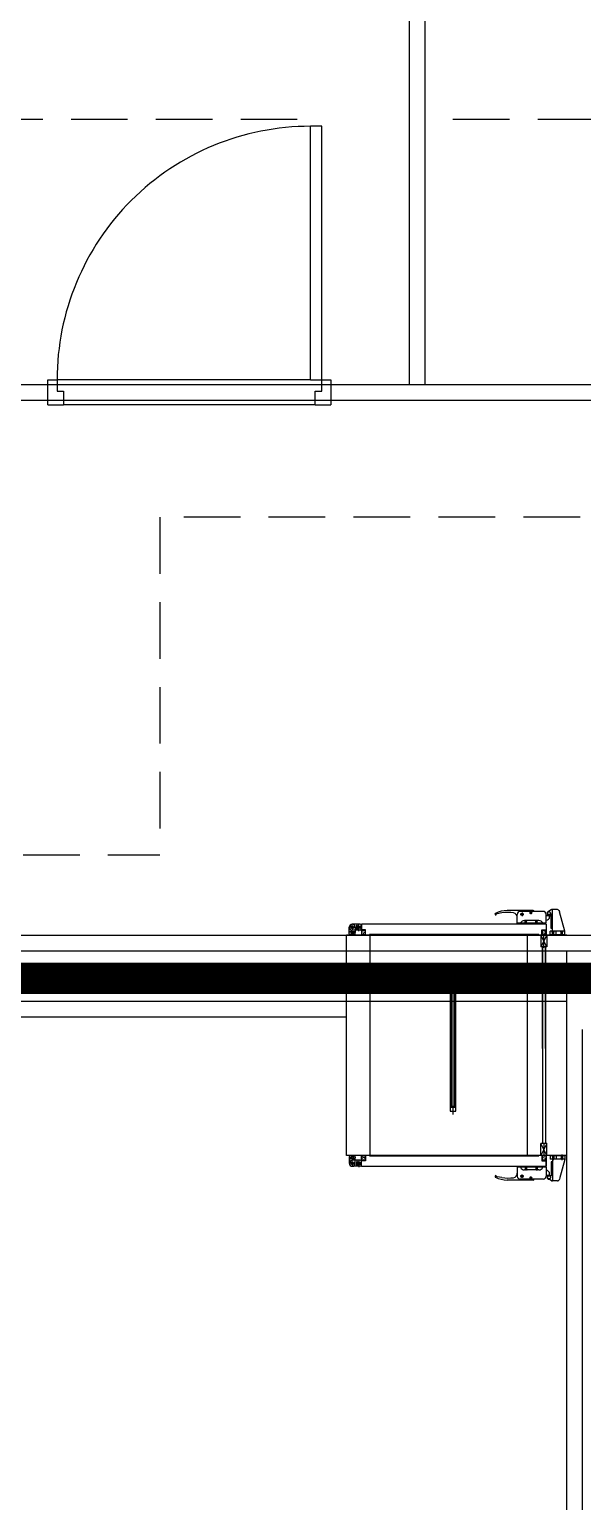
# Model space of a CAD drawing. Header units: millimetres. Extents: x 1710 to 94914, y 1329 to 63037.
# Drawn here: x 28223 to 29981, y 42694 to 47372 of the extents above; entities that cross this region are included whole.
import ezdxf

# ---------------------------------------------------------------- set-up
doc = ezdxf.new("R2010")
doc.units = ezdxf.units.MM
doc.header["$LTSCALE"] = 120
doc.linetypes.add('HIDDENX2', pattern=[0.75, 0.5, -0.25])
for name, color, linetype in [('1구역', 41, 'Continuous'), ('2구역', 6, 'Continuous'), ('ARCH', 9, 'Continuous'), ('fire-l', 4, 'Continuous')]:
    doc.layers.add(name, color=color, linetype=linetype)

msp = doc.modelspace()

# ---------------------------------------------------------------- linework, layer by layer
at = {"layer": '1구역', "linetype": 'Continuous', "const_width": 100, "elevation": 0}
msp.add_lwpolyline([(23571.3, 51924.1), (23571.3, 46196.6), (23571.3, 44357), (40531.3, 44357), (40531.3, 42084.2), (44142.7, 42084.2), (44142.7, 52274.1), (23571.3, 52274.1)], close=True, dxfattribs=at)
at = {"layer": '2구역', "linetype": 'Continuous', "const_width": 100, "elevation": 0}
msp.add_lwpolyline([(25778.8, 44357), (25778.8, 35920.8), (37056.3, 35920.8), (37056.3, 44357)], close=True, dxfattribs=at)
at = {"layer": 'ARCH', "color": 9}
for p, q in [((29431.3, 46244.2, 0), (29431.3, 49794.2, 0)), ((29481.3, 46244.2, 0), (29481.3, 49794.2, 0)), ((29116.7, 46259.2, 0), (29116.7, 47064.5, 0)), ((29152, 47064.5, 0), (29116.7, 47064.5, 0)), ((29152, 46259.2, 0), (29152, 47064.5, 0)), ((23831.3, 46244.2, 0), (32281.3, 46244.2, 0)), ((28281.3, 46259.2, 0), (28310.7, 46259.2, 0)), ((28281.3, 46179.2, 0), (28281.3, 46259.2, 0)), ((28281.3, 46194.2, 0), (28281.3, 46244.2, 0)), ((28310.7, 46259.2, 0), (28310.7, 46223.3, 0)), ((29116.7, 46259.2, 0), (28310.7, 46259.2, 0)), ((28310.7, 46223.3, 0), (28331.2, 46223.3, 0)), ((28310.7, 46223.3, 0), (28331.2, 46223.3, 0)), ((28331.2, 46223.3, 0), (28331.2, 46179.2, 0)), ((29116.7, 46259.2, 0), (29152, 46259.2, 0)), ((29131.5, 46223.3, 0), (29152, 46223.3, 0)), ((29131.5, 46179.2, 0), (29131.5, 46223.3, 0)), ((29152, 46259.2, 0), (29181.3, 46259.2, 0)), ((29152, 46223.3, 0), (29152, 46259.2, 0)), ((29181.3, 46259.2, 0), (29181.3, 46179.2, 0)), ((29181.3, 46244.2, 0), (29181.3, 46194.2, 0)), ((29181.3, 46244.2, 0), (29181.3, 46194.2, 0)), ((23831.3, 46194.2, 0), (32331.3, 46194.2, 0)), ((28281.3, 46179.2, 0), (28331.2, 46179.2, 0)), ((29131.5, 46179.2, 0), (28331.2, 46179.2, 0)), ((29131.5, 46179.2, 0), (29181.3, 46179.2, 0)), ((29703.7, 44562.3, 0), (29703.8, 44562.8, 0)), ((29709.9, 44561.9, 0), (29704.7, 44561.2, 0)), ((29724.9, 44564.9, 0), (29709.9, 44561.9, 0)), ((29824.7, 44572.6, 0), (29741.8, 44572.6, 0)), ((29773.7, 44532, 0), (29773.7, 44560.3, 0)), ((29855.8, 44569.7, 0), (29783.2, 44569.7, 0)), ((29794.5, 44560.3, 0), (29783.2, 44560.3, 0)), ((29788.8, 44565.9, 0), (29788.8, 44554.6, 0)), ((29842.6, 44540.5, 0), (29796.4, 44540.5, 0)), ((29799.2, 44538.6, 0), (29797.3, 44540.5, 0)), ((29803, 44538.6, 0), (29799.2, 44538.6, 0)), ((29799.2, 44532, 0), (29799.2, 44538.6, 0)), ((29801.1, 44529.5, 0), (29801.1, 44542.5, 0)), ((29803, 44538.6, 0), (29804.9, 44540.5, 0)), ((29803, 44532, 0), (29803, 44538.6, 0)), ((29820.9, 44565, 0), (29813.4, 44565, 0)), ((29817.1, 44568.8, 0), (29817.1, 44561.2, 0)), ((29833.2, 44538.6, 0), (29831.3, 44540.5, 0)), ((29837, 44538.6, 0), (29833.2, 44538.6, 0)), ((29833.2, 44532, 0), (29833.2, 44538.6, 0)), ((29835.1, 44529.5, 0), (29835.1, 44542.5, 0)), ((29837, 44538.6, 0), (29838.8, 44540.5, 0)), ((29837, 44532, 0), (29837, 44538.6, 0)), ((29865.3, 44532, 0), (29865.3, 44560.3, 0)), ((29865.3, 44556.8, 0), (29876.6, 44556.8, 0)), ((29865.3, 44542.6, 0), (29865.3, 44542.6, 0)), ((29883, 44575.2, 0), (29871.9, 44567.9, 0)), ((29885.1, 44559.3, 0), (29874.7, 44559.3, 0)), ((29876.6, 44556.8, 0), (29876.6, 44553, 0)), ((29881.3, 44515, 0), (29881.3, 44559.3, 0)), ((29885.1, 44575.3, 0), (29883.5, 44575.3, 0)), ((29886, 44506.5, 0), (29886, 44575.4, 0)), ((29901.6, 44575.4, 0), (29886, 44575.4, 0)), ((29886, 44560.3, 0), (29886, 44574.4, 0)), ((29924.7, 44506.7, 0), (29908.4, 44568.5, 0)), ((25841.3, 44494.2, 0), (40981.3, 44494.2, 0)), ((29931.3, 44494.2, 0), (29231.3, 44494.2, 0)), ((29231.3, 43794.2, 0), (29231.3, 44494.2, 0)), ((29247.3, 44519.2, 0), (29238.8, 44519.2, 0)), ((29239.7, 44502.2, 0), (29239.7, 44519.2, 0)), ((29239.7, 44498.5, 0), (29239.7, 44502.2, 0)), ((29255.8, 44505.1, 0), (29242.6, 44505.1, 0)), ((29255.8, 44495.6, 0), (29242.6, 44495.6, 0)), ((29244.4, 44505.1, 0), (29244.4, 44500.4, 0)), ((29253.9, 44500.4, 0), (29244.4, 44500.4, 0)), ((29246.8, 44498.5, 0), (29244.4, 44500.4, 0)), ((29251.5, 44498.5, 0), (29246.8, 44498.5, 0)), ((29246.8, 44498.5, 0), (29246.8, 44495.6, 0)), ((29250.1, 44519.2, 0), (29248.2, 44519.2, 0)), ((29249.2, 44521.1, 0), (29249.2, 44529.6, 0)), ((29274.7, 44528.7, 0), (29249.2, 44528.7, 0)), ((29249.2, 44520.2, 0), (29249.2, 44518.3, 0)), ((29249.2, 44517.3, 0), (29249.2, 44508.9, 0)), ((29274.7, 44509.8, 0), (29249.2, 44509.8, 0)), ((29249.2, 44506.1, 0), (29249.2, 44494.5, 0)), ((29251.1, 44519.2, 0), (29259.6, 44519.2, 0)), ((29251.5, 44498.5, 0), (29253.9, 44500.4, 0)), ((29251.5, 44498.5, 0), (29251.5, 44495.6, 0)), ((29253.9, 44505.1, 0), (29253.9, 44500.4, 0)), ((29258.6, 44519.2, 0), (29258.6, 44509.9, 0)), ((29258.6, 44509.9, 0), (29258.6, 44502.2, 0)), ((29258.6, 44498.5, 0), (29258.6, 44502.2, 0)), ((29262.3, 44519.2, 0), (29277.5, 44519.2, 0)), ((29263.3, 44512.6, 0), (29263.3, 44525.8, 0)), ((29263.3, 44524.9, 0), (29263.3, 44514.5, 0)), ((29263.3, 44513.6, 0), (29263.3, 44524, 0)), ((29263.3, 44524, 0), (29268, 44524, 0)), ((29263.3, 44514.5, 0), (29268, 44514.5, 0)), ((29268, 44514.5, 0), (29268, 44524, 0)), ((29269.9, 44521.6, 0), (29268, 44524, 0)), ((29269.9, 44516.9, 0), (29268, 44514.5, 0)), ((29269.9, 44506.9, 0), (29269.9, 44531.1, 0)), ((29269.9, 44521.6, 0), (29277.5, 44521.6, 0)), ((29269.9, 44516.9, 0), (29269.9, 44521.6, 0)), ((29269.9, 44516.9, 0), (29277.5, 44516.9, 0)), ((29277.5, 44512.6, 0), (29277.5, 44525.8, 0)), ((29865.3, 44529.1, 0), (29278.5, 44529.1, 0)), ((29278.5, 44529.1, 0), (29278.5, 44496.1, 0)), ((29291.6, 44511, 0), (29278.5, 44511, 0)), ((29279.7, 44496.1, 0), (29278.5, 44496.1, 0)), ((29279.7, 44494.8, 0), (29279.7, 44509.4, 0)), ((29279.7, 44509.4, 0), (29290.3, 44509.4, 0)), ((29280, 44502.1, 0), (29279.7, 44501.8, 0)), ((29280, 44502.1, 0), (29279.7, 44502.1, 0)), ((29290.3, 44494.8, 0), (29279.7, 44494.8, 0)), ((29280.2, 44498.3, 0), (29280, 44497.7, 0)), ((29280.7, 44498, 0), (29280, 44497.7, 0)), ((29280.7, 44498, 0), (29280.2, 44498.3, 0)), ((29281.3, 44495, 0), (29280.7, 44495.1, 0)), ((29280.7, 44495.1, 0), (29280.8, 44494.8, 0)), ((29281.3, 44495, 0), (29281.1, 44494.8, 0)), ((29282.5, 44505.1, 0), (29282.3, 44504.5, 0)), ((29283, 44504.8, 0), (29282.3, 44504.5, 0)), ((29283, 44504.8, 0), (29282.5, 44505.1, 0)), ((29282.8, 44509.4, 0), (29282.7, 44509.3, 0)), ((29282.7, 44509.4, 0), (29282.7, 44509.3, 0)), ((29283.8, 44499.4, 0), (29283.9, 44498.5, 0)), ((29284.7, 44499.3, 0), (29283.8, 44499.4, 0)), ((29284.7, 44499.3, 0), (29283.9, 44498.5, 0)), ((29285.4, 44508.6, 0), (29284.9, 44508.7, 0)), ((29284.9, 44508.7, 0), (29285, 44508.1, 0)), ((29285.4, 44508.6, 0), (29285, 44508.1, 0)), ((29286.8, 44501.5, 0), (29286.2, 44501.6, 0)), ((29286.2, 44501.6, 0), (29286.3, 44501, 0)), ((29286.8, 44501.5, 0), (29286.3, 44501, 0)), ((29288.1, 44501.3, 0), (29287.9, 44500.7, 0)), ((29288.6, 44501, 0), (29287.9, 44500.7, 0)), ((29288.6, 44501, 0), (29288.1, 44501.3, 0)), ((29290.3, 44507.7, 0), (29290.2, 44507.6, 0)), ((29290.3, 44507.6, 0), (29290.2, 44507.6, 0)), ((29290.3, 44509.4, 0), (29290.3, 44494.8, 0)), ((29291.6, 44496.2, 0), (29291.6, 44511, 0)), ((29841.8, 44496.1, 0), (29304.3, 44496.1, 0)), ((29306.3, 43794.2, 0), (29306.3, 44494.2, 0)), ((29865.3, 44532, 0), (29773.7, 44532, 0)), ((29806.3, 43794.2, 0), (29806.3, 44494.2, 0)), ((29863.4, 44494.2, 0), (29844.6, 44494.2, 0)), ((29863.4, 44494.2, 0), (29844.6, 44494.2, 0)), ((29867.7, 44456.5, 0), (29848.8, 44494.2, 0)), ((29867.7, 44494.2, 0), (29848.8, 44456.5, 0)), ((29848.8, 44494.2, 0), (29848.8, 44456.5, 0)), ((29852.2, 44496.2, 0), (29852.2, 44511, 0)), ((29852.2, 44511, 0), (29865.3, 44511, 0)), ((29853.3, 44507.7, 0), (29853.4, 44507.6, 0)), ((29853.3, 44507.6, 0), (29853.4, 44507.6, 0)), ((29853.5, 44509.4, 0), (29853.5, 44494.8, 0)), ((29864.1, 44509.4, 0), (29853.5, 44509.4, 0)), ((29853.5, 44494.8, 0), (29864.1, 44494.8, 0)), ((29855, 44501, 0), (29855.5, 44501.3, 0)), ((29855, 44501, 0), (29855.6, 44500.7, 0)), ((29855.5, 44501.3, 0), (29855.6, 44500.7, 0)), ((29856.8, 44501.5, 0), (29857.4, 44501.6, 0)), ((29856.8, 44501.5, 0), (29857.3, 44501, 0)), ((29857.4, 44501.6, 0), (29857.3, 44501, 0)), ((29858.2, 44508.6, 0), (29858.7, 44508.7, 0)), ((29858.2, 44508.6, 0), (29858.6, 44508.1, 0)), ((29858.3, 44454.2, 0), (29858.3, 44497.7, 0)), ((29858.7, 44508.7, 0), (29858.6, 44508.1, 0)), ((29858.9, 44499.3, 0), (29859.8, 44499.4, 0)), ((29858.9, 44499.3, 0), (29859.7, 44498.5, 0)), ((29859.8, 44499.4, 0), (29859.7, 44498.5, 0)), ((29860.6, 44504.8, 0), (29861.1, 44505.1, 0)), ((29860.6, 44504.8, 0), (29861.3, 44504.5, 0)), ((29860.8, 44509.4, 0), (29860.9, 44509.3, 0)), ((29860.9, 44509.4, 0), (29860.9, 44509.3, 0)), ((29861.1, 44505.1, 0), (29861.3, 44504.5, 0)), ((29862.3, 44495, 0), (29862.9, 44495.1, 0)), ((29862.3, 44495, 0), (29862.5, 44494.8, 0)), ((29862.9, 44495.1, 0), (29862.8, 44494.8, 0)), ((29862.9, 44498, 0), (29863.4, 44498.3, 0)), ((29862.9, 44498, 0), (29863.6, 44497.7, 0)), ((29863.4, 44498.3, 0), (29863.6, 44497.7, 0)), ((29863.6, 44502.1, 0), (29863.9, 44501.8, 0)), ((29863.6, 44502.1, 0), (29863.9, 44502.1, 0)), ((29864.1, 44494.8, 0), (29864.1, 44509.4, 0)), ((29864.1, 44496.1, 0), (29865.3, 44496.1, 0)), ((29865.3, 44529.1, 0), (29865.3, 44496.1, 0)), ((29867.7, 44494.2, 0), (29867.7, 44456.5, 0)), ((29924.7, 44506.5, 0), (29878.5, 44506.5, 0)), ((29878.5, 44495.3, 0), (29878.5, 44506.5, 0)), ((29924.7, 44495.3, 0), (29878.5, 44495.3, 0)), ((29886, 44515, 0), (29881.3, 44515, 0)), ((29886, 44503.5, 0), (29883.2, 44506.4, 0)), ((29889.8, 44503.5, 0), (29886, 44503.5, 0)), ((29886, 44495.3, 0), (29886, 44503.5, 0)), ((29887.9, 44492.3, 0), (29887.9, 44509.4, 0)), ((29889.8, 44503.5, 0), (29892.6, 44506.4, 0)), ((29889.8, 44495.3, 0), (29889.8, 44503.5, 0)), ((29897.4, 44495.3, 0), (29897.4, 44506.5, 0)), ((29913.4, 44503.7, 0), (29910.6, 44506.5, 0)), ((29917.2, 44503.7, 0), (29913.4, 44503.7, 0)), ((29913.4, 44495.3, 0), (29913.4, 44503.7, 0)), ((29915.3, 44491.9, 0), (29915.3, 44509.4, 0)), ((29917.2, 44503.7, 0), (29920, 44506.5, 0)), ((29917.2, 44495.3, 0), (29917.2, 44503.7, 0)), ((29924.7, 44495.3, 0), (29924.7, 44506.4, 0)), ((25891.3, 44444.2, 0), (33231.3, 44444.2, 0)), ((29867.7, 44456.5, 0), (29848.8, 44456.5, 0)), ((29853.5, 44456.5, 0), (29853.5, 43832, 0)), ((29853.5, 44133.9, 0), (29853.5, 44456.5, 0)), ((29863.1, 44456.5, 0), (29863.1, 43832, 0)), ((29863.1, 44133.9, 0), (29863.1, 44456.5, 0)), ((29931.3, 43794.2, 0), (29931.3, 44444.2, 0)), ((29560.4, 44354.1, 0), (29560.4, 43934.4, 0)), ((29578.9, 44354.1, 0), (29560.4, 44354.1, 0)), ((29569.7, 43923.8, 0), (29569.7, 44364.6, 0)), ((29578.9, 43934.4, 0), (29578.9, 44354.1, 0)), ((29578.9, 44341.2, 0), (29560.4, 44341.2, 0)), ((29563.6, 44337.9, 0), (29563.6, 43950.5, 0)), ((29575.7, 44337.9, 0), (29563.6, 44337.9, 0)), ((29575.7, 43950.5, 0), (29575.7, 44337.9, 0)), ((25891.3, 44284.2, 0), (29931.3, 44284.2, 0)), ((25891.3, 44234.2, 0), (29231.3, 44234.2, 0)), ((29931.3, 37944.2, 0), (29931.3, 44244.2, 0)), ((29931.3, 43794.2, 0), (29931.3, 44194.2, 0)), ((29981.3, 37994.2, 0), (29981.3, 44194.2, 0)), ((29560.4, 43947.3, 0), (29578.9, 43947.3, 0)), ((29560.4, 43934.4, 0), (29578.9, 43934.4, 0)), ((29563.6, 43950.5, 0), (29575.7, 43950.5, 0)), ((29858.3, 43834.3, 0), (29858.3, 43790.7, 0)), ((29931.3, 43794.2, 0), (29231.3, 43794.2, 0)), ((29239.7, 43790, 0), (29239.7, 43786.2, 0)), ((29255.8, 43792.8, 0), (29242.6, 43792.8, 0)), ((29246.8, 43790, 0), (29244.4, 43788.1, 0)), ((29253.9, 43788.1, 0), (29244.4, 43788.1, 0)), ((29244.4, 43783.3, 0), (29244.4, 43788.1, 0)), ((29246.8, 43790, 0), (29246.8, 43792.8, 0)), ((29251.5, 43790, 0), (29246.8, 43790, 0)), ((29249.2, 43782.4, 0), (29249.2, 43794, 0)), ((29251.5, 43790, 0), (29251.5, 43792.8, 0)), ((29251.5, 43790, 0), (29253.9, 43788.1, 0)), ((29253.9, 43783.3, 0), (29253.9, 43788.1, 0)), ((29258.6, 43790, 0), (29258.6, 43786.2, 0)), ((29278.5, 43759.3, 0), (29278.5, 43792.3, 0)), ((29279.7, 43792.3, 0), (29278.5, 43792.3, 0)), ((29290.3, 43793.7, 0), (29279.7, 43793.7, 0)), ((29279.7, 43793.7, 0), (29279.7, 43779, 0)), ((29280.7, 43790.4, 0), (29280, 43790.6, 0)), ((29280.2, 43790.1, 0), (29280, 43790.6, 0)), ((29280.7, 43790.4, 0), (29280.2, 43790.1, 0)), ((29280.7, 43793.3, 0), (29280.8, 43793.6, 0)), ((29281.3, 43793.3, 0), (29280.7, 43793.3, 0)), ((29281.3, 43793.3, 0), (29281.1, 43793.6, 0)), ((29283.8, 43788.9, 0), (29283.9, 43789.8, 0)), ((29284.7, 43789.1, 0), (29283.8, 43788.9, 0)), ((29284.7, 43789.1, 0), (29283.9, 43789.8, 0)), ((29286.2, 43786.8, 0), (29286.3, 43787.4, 0)), ((29286.8, 43786.8, 0), (29286.3, 43787.4, 0)), ((29288.1, 43787, 0), (29287.9, 43787.6, 0)), ((29288.6, 43787.3, 0), (29287.9, 43787.6, 0)), ((29288.6, 43787.3, 0), (29288.1, 43787, 0)), ((29290.3, 43779, 0), (29290.3, 43793.7, 0)), ((29291.6, 43792.3, 0), (29291.6, 43777.4, 0)), ((29841.8, 43792.3, 0), (29304.3, 43792.3, 0)), ((29863.4, 43794.2, 0), (29844.6, 43794.2, 0)), ((29848.8, 43794.2, 0), (29848.8, 43832, 0)), ((29867.7, 43832, 0), (29848.8, 43794.2, 0)), ((29867.7, 43794.2, 0), (29848.8, 43832, 0)), ((29867.7, 43832, 0), (29848.8, 43832, 0)), ((29852.2, 43792.3, 0), (29852.2, 43777.4, 0)), ((29853.5, 43793.7, 0), (29864.1, 43793.7, 0)), ((29853.5, 43779, 0), (29853.5, 43793.7, 0)), ((29855.6, 43787.7, 0), (29856.3, 43787.9, 0)), ((29855.6, 43787.7, 0), (29856.1, 43787.3, 0)), ((29856.1, 43787.3, 0), (29856.3, 43787.9, 0)), ((29857.5, 43787.1, 0), (29857.9, 43787.7, 0)), ((29858, 43787.1, 0), (29857.9, 43787.7, 0)), ((29859.6, 43789.4, 0), (29860.3, 43790.1, 0)), ((29859.6, 43789.4, 0), (29860.4, 43789.2, 0)), ((29860.4, 43789.2, 0), (29860.3, 43790.1, 0)), ((29862.9, 43793.6, 0), (29863.1, 43793.9, 0)), ((29862.9, 43793.6, 0), (29863.5, 43793.6, 0)), ((29863.5, 43793.6, 0), (29863.4, 43793.9, 0)), ((29863.5, 43790.7, 0), (29864.2, 43790.9, 0)), ((29863.5, 43790.7, 0), (29864, 43790.4, 0)), ((29864, 43790.4, 0), (29864.2, 43790.9, 0)), ((29864.1, 43793.7, 0), (29864.1, 43779, 0)), ((29864.1, 43792.3, 0), (29865.3, 43792.3, 0)), ((29865.3, 43759.3, 0), (29865.3, 43792.3, 0)), ((29865.3, 43791.4, 0), (29865.3, 43759.3, 0)), ((29867.7, 43794.2, 0), (29867.7, 43832, 0)), ((29924.7, 43793.1, 0), (29878.5, 43793.1, 0)), ((29878.5, 43793.1, 0), (29878.5, 43781.9, 0)), ((29886, 43793.1, 0), (29886, 43784.9, 0)), ((29887.9, 43796.2, 0), (29887.9, 43779, 0)), ((29889.8, 43793.1, 0), (29889.8, 43784.9, 0)), ((29897.4, 43793.1, 0), (29897.4, 43781.9, 0)), ((29913.4, 43793.1, 0), (29913.4, 43784.8, 0)), ((29915.3, 43796.6, 0), (29915.3, 43779, 0)), ((29917.2, 43793.1, 0), (29917.2, 43784.8, 0)), ((29924.7, 43793.1, 0), (29924.7, 43782.1, 0)), ((29931.3, 43794.2, 0), (29931.3, 43794.2, 0)), ((29247.3, 43769.2, 0), (29238.8, 43769.2, 0)), ((29239.7, 43786.2, 0), (29239.7, 43769.2, 0)), ((29255.8, 43783.3, 0), (29242.6, 43783.3, 0)), ((29250.1, 43769.2, 0), (29248.2, 43769.2, 0)), ((29249.2, 43771.1, 0), (29249.2, 43779.6, 0)), ((29274.7, 43778.6, 0), (29249.2, 43778.6, 0)), ((29249.2, 43768.2, 0), (29249.2, 43770.1, 0)), ((29249.2, 43767.3, 0), (29249.2, 43758.8, 0)), ((29274.7, 43759.7, 0), (29249.2, 43759.7, 0)), ((29251.1, 43769.2, 0), (29259.6, 43769.2, 0)), ((29258.6, 43778.6, 0), (29258.6, 43786.2, 0)), ((29258.6, 43769.2, 0), (29258.6, 43778.6, 0)), ((29262.3, 43769.2, 0), (29277.5, 43769.2, 0)), ((29263.3, 43775.8, 0), (29263.3, 43762.6, 0)), ((29263.3, 43774.9, 0), (29263.3, 43764.5, 0)), ((29263.3, 43763.5, 0), (29263.3, 43773.9, 0)), ((29263.3, 43773.9, 0), (29268, 43773.9, 0)), ((29263.3, 43764.5, 0), (29268, 43764.5, 0)), ((29268, 43773.9, 0), (29268, 43764.5, 0)), ((29269.9, 43771.5, 0), (29268, 43773.9, 0)), ((29269.9, 43766.8, 0), (29268, 43764.5, 0)), ((29269.9, 43781.5, 0), (29269.9, 43757.3, 0)), ((29269.9, 43771.5, 0), (29277.5, 43771.5, 0)), ((29269.9, 43771.5, 0), (29269.9, 43766.8, 0)), ((29269.9, 43766.8, 0), (29277.5, 43766.8, 0)), ((29277.5, 43775.8, 0), (29277.5, 43762.6, 0)), ((29291.6, 43777.4, 0), (29278.5, 43777.4, 0)), ((29865.3, 43759.3, 0), (29278.5, 43759.3, 0)), ((29280, 43786.2, 0), (29279.7, 43786.5, 0)), ((29280, 43786.2, 0), (29279.7, 43786.2, 0)), ((29279.7, 43779, 0), (29290.3, 43779, 0)), ((29283, 43783.5, 0), (29282.3, 43783.8, 0)), ((29282.5, 43783.2, 0), (29282.3, 43783.8, 0)), ((29283, 43783.5, 0), (29282.5, 43783.2, 0)), ((29282.8, 43779, 0), (29282.7, 43779.1, 0)), ((29282.7, 43779, 0), (29282.7, 43779.1, 0)), ((29284.9, 43779.7, 0), (29285, 43780.3, 0)), ((29285.4, 43779.7, 0), (29284.9, 43779.7, 0)), ((29285.4, 43779.7, 0), (29285, 43780.3, 0)), ((29286.8, 43786.8, 0), (29286.2, 43786.8, 0)), ((29290.3, 43780.7, 0), (29290.2, 43780.8, 0)), ((29290.3, 43780.6, 0), (29290.2, 43780.8, 0)), ((29865.3, 43756.5, 0), (29773.7, 43756.5, 0)), ((29773.7, 43756.5, 0), (29773.7, 43728.1, 0)), ((29842.6, 43748, 0), (29796.4, 43748, 0)), ((29799.2, 43749.9, 0), (29797.3, 43748, 0)), ((29799.2, 43756.5, 0), (29799.2, 43749.9, 0)), ((29803, 43749.9, 0), (29799.2, 43749.9, 0)), ((29801.1, 43758.9, 0), (29801.1, 43745.9, 0)), ((29803, 43756.5, 0), (29803, 43749.9, 0)), ((29803, 43749.9, 0), (29804.9, 43748, 0)), ((29833.2, 43749.9, 0), (29831.3, 43748, 0)), ((29833.2, 43756.5, 0), (29833.2, 43749.9, 0)), ((29837, 43749.9, 0), (29833.2, 43749.9, 0)), ((29835.1, 43758.9, 0), (29835.1, 43745.9, 0)), ((29837, 43756.5, 0), (29837, 43749.9, 0)), ((29837, 43749.9, 0), (29838.8, 43748, 0)), ((29852.2, 43777.4, 0), (29865.3, 43777.4, 0)), ((29864.1, 43779, 0), (29853.5, 43779, 0)), ((29853.9, 43781, 0), (29854, 43781.1, 0)), ((29853.9, 43780.9, 0), (29854, 43781.1, 0)), ((29857.5, 43787.1, 0), (29858, 43787.1, 0)), ((29858.8, 43780, 0), (29859.2, 43780.6, 0)), ((29858.8, 43780, 0), (29859.3, 43780, 0)), ((29859.3, 43780, 0), (29859.2, 43780.6, 0)), ((29861.2, 43783.9, 0), (29861.9, 43784.1, 0)), ((29861.2, 43783.9, 0), (29861.7, 43783.5, 0)), ((29861.4, 43779.3, 0), (29861.5, 43779.4, 0)), ((29861.6, 43779.3, 0), (29861.5, 43779.4, 0)), ((29861.7, 43783.5, 0), (29861.9, 43784.1, 0)), ((29864.2, 43786.5, 0), (29864.5, 43786.8, 0)), ((29864.2, 43786.5, 0), (29864.5, 43786.5, 0)), ((29865.3, 43756.5, 0), (29865.3, 43728.1, 0)), ((29865.3, 43745.8, 0), (29865.3, 43745.8, 0)), ((29924.7, 43781.9, 0), (29878.5, 43781.9, 0)), ((29881.3, 43773.4, 0), (29881.3, 43729.1, 0)), ((29886, 43773.4, 0), (29881.3, 43773.4, 0)), ((29886, 43784.9, 0), (29883.2, 43782.1, 0)), ((29889.8, 43784.9, 0), (29886, 43784.9, 0)), ((29886, 43781.9, 0), (29886, 43713, 0)), ((29889.8, 43784.9, 0), (29892.6, 43782.1, 0)), ((29924.7, 43781.7, 0), (29908.4, 43719.9, 0)), ((29913.4, 43784.8, 0), (29910.6, 43781.9, 0)), ((29917.2, 43784.8, 0), (29913.4, 43784.8, 0)), ((29917.2, 43784.8, 0), (29920, 43781.9, 0)), ((29703.7, 43726.1, 0), (29703.8, 43725.7, 0)), ((29709.9, 43726.5, 0), (29704.7, 43727.2, 0)), ((29724.9, 43723.5, 0), (29709.9, 43726.5, 0)), ((29824.7, 43715.9, 0), (29741.8, 43715.9, 0)), ((29794.5, 43728.1, 0), (29783.2, 43728.1, 0)), ((29855.8, 43718.7, 0), (29783.2, 43718.7, 0)), ((29788.8, 43722.5, 0), (29788.8, 43733.8, 0)), ((29820.9, 43723.4, 0), (29813.4, 43723.4, 0)), ((29817.1, 43719.7, 0), (29817.1, 43727.2, 0)), ((29865.3, 43731.7, 0), (29876.6, 43731.7, 0)), ((29883, 43713.2, 0), (29871.9, 43720.5, 0)), ((29885.1, 43729.1, 0), (29874.7, 43729.1, 0)), ((29876.6, 43731.7, 0), (29876.6, 43735.4, 0)), ((29885.1, 43713.2, 0), (29883.5, 43713.2, 0)), ((29886, 43728.1, 0), (29886, 43714, 0)), ((29901.6, 43713, 0), (29886, 43713, 0))]:
    msp.add_line(p, q, dxfattribs=at)
for centre, radius in [((29788.8, 44560.3, 0), 3.78), ((29817.1, 44565, 0), 2.83), ((29874.7, 44564.1, 0), 4.72), ((29249.2, 44519.2, 0), 4.72), ((29249.2, 43769.2, 0), 4.72), ((29788.8, 43728.1, 0), 3.78), ((29817.1, 43723.4, 0), 2.83), ((29874.7, 43724.4, 0), 4.72)]:
    msp.add_circle(centre, radius, dxfattribs=at)
for centre, radius, start, end in [((29115.4, 46259.8, 0), 804.7, 89.9151, 180.0361), ((29705.9, 44561.1, 0), 2.83, 136.2669, 255.0997), ((29704.6, 44562.1, 0), 0.944, 168.3763, 273.9335), ((29704.7, 44562.6, 0), 0.944, 115.5273, 168.3763), ((29744.2, 44481.1, 0), 91.5, 91.531, 115.8646), ((29705.5, 44559.2, 0), 0.944, 255.0997, 327.3125), ((29698.5, 44563.7, 0), 9.21, 327.3125, 345.3084), ((29744.3, 44406.7, 0), 159.4, 83.6062, 96.9945), ((29760.1, 44551.6, 0), 13.6, 356.7888, 81.9712), ((29783.2, 44560.3, 0), 9.44, 90, 180), ((29796.4, 44527.2, 0), 13.2, 90, 159.0752), ((29824.7, 44569.7, 0), 2.83, 0, 90), ((29842.6, 44527.2, 0), 13.2, 20.9248, 90), ((29855.8, 44560.3, 0), 9.44, 0, 90), ((29865.3, 44553, 0), 11.3, 270, 0), ((29874.7, 44564.1, 0), 6.13, 84.5114, 309.7151), ((29883.5, 44574.3, 0), 0.944, 90, 123.4254), ((29885.1, 44574.3, 0), 0.944, 0, 90), ((29885.1, 44560.3, 0), 0.944, 270, 0), ((29899.4, 44566.2, 0), 9.44, 14.8094, 76.709), ((29249.2, 44519.2, 0), 9.44, 90, 180), ((29249.2, 44519.2, 0), 9.44, 180, 270), ((29242.6, 44502.2, 0), 2.83, 90, 180), ((29242.6, 44498.5, 0), 2.83, 180, 270), ((29249.2, 44519.2, 0), 9.44, 0, 90), ((29255.8, 44502.2, 0), 2.83, 0, 90), ((29255.8, 44498.5, 0), 2.83, 270, 0), ((29266.2, 44525.8, 0), 2.83, 90, 180), ((29266.2, 44512.6, 0), 2.83, 180, 270), ((29274.7, 44525.8, 0), 2.83, 0, 90), ((29274.7, 44512.6, 0), 2.83, 270, 0), ((29923.8, 44506.4, 0), 0.944, 0, 14.8094), ((29242.6, 43790, 0), 2.83, 90, 180), ((29255.8, 43790, 0), 2.83, 0, 90), ((29242.6, 43786.2, 0), 2.83, 180, 270), ((29249.2, 43769.2, 0), 9.44, 90, 180), ((29249.2, 43769.2, 0), 9.44, 180, 270), ((29249.2, 43769.2, 0), 9.44, 270, 0), ((29255.8, 43786.2, 0), 2.83, 270, 0), ((29266.2, 43775.8, 0), 2.83, 90, 180), ((29266.2, 43762.6, 0), 2.83, 180, 270), ((29274.7, 43775.8, 0), 2.83, 0, 90), ((29274.7, 43762.6, 0), 2.83, 270, 0), ((29796.4, 43761.2, 0), 13.2, 200.9248, 270), ((29842.6, 43761.2, 0), 13.2, 270, 339.0752), ((29865.3, 43735.4, 0), 11.3, 0, 90), ((29923.8, 43782.1, 0), 0.944, 345.1906, 0), ((29705.9, 43727.4, 0), 2.83, 104.9003, 223.7331), ((29704.6, 43726.3, 0), 0.944, 86.0665, 191.6237), ((29704.7, 43725.9, 0), 0.944, 191.6237, 244.4727), ((29744.2, 43807.3, 0), 91.5, 244.1354, 268.469), ((29705.5, 43729.2, 0), 0.944, 32.6875, 104.9003), ((29698.5, 43724.7, 0), 9.21, 14.6916, 32.6875), ((29744.3, 43881.7, 0), 159.4, 263.0055, 276.3938), ((29760.1, 43736.8, 0), 13.6, 278.0288, 3.2112), ((29783.2, 43728.1, 0), 9.44, 180, 270), ((29824.7, 43718.7, 0), 2.83, 270, 0), ((29855.8, 43728.1, 0), 9.44, 270, 0), ((29874.7, 43724.4, 0), 6.13, 50.2849, 275.4886), ((29883.5, 43714.1, 0), 0.944, 236.5746, 270), ((29885.1, 43728.1, 0), 0.944, 0, 90), ((29885.1, 43714.1, 0), 0.944, 270, 0), ((29899.4, 43722.2, 0), 9.44, 283.291, 345.1906)]:
    msp.add_arc(centre, radius, start, end, dxfattribs=at)
at = {"layer": 'fire-l', "linetype": 'HIDDENX2', "ltscale": 3}
for p, q in [((27815, 47087.4, 0), (29073.9, 47087.4, 0)), ((29569.1, 47087.4, 0), (30657.1, 47087.4, 0))]:
    msp.add_line(p, q, dxfattribs=at)
at = {"layer": 'fire-l', "color": 3, "linetype": 'HIDDENX2', "ltscale": 3}
for p, q in [((30513.3, 45822.7, 0), (28637.1, 45822.7, 0)), ((28637.1, 45822.7, 0), (28637.1, 44749.2, 0)), ((25502.5, 44749.2, 0), (28637.1, 44749.2, 0))]:
    msp.add_line(p, q, dxfattribs=at)

doc.saveas('drawing.dxf')
